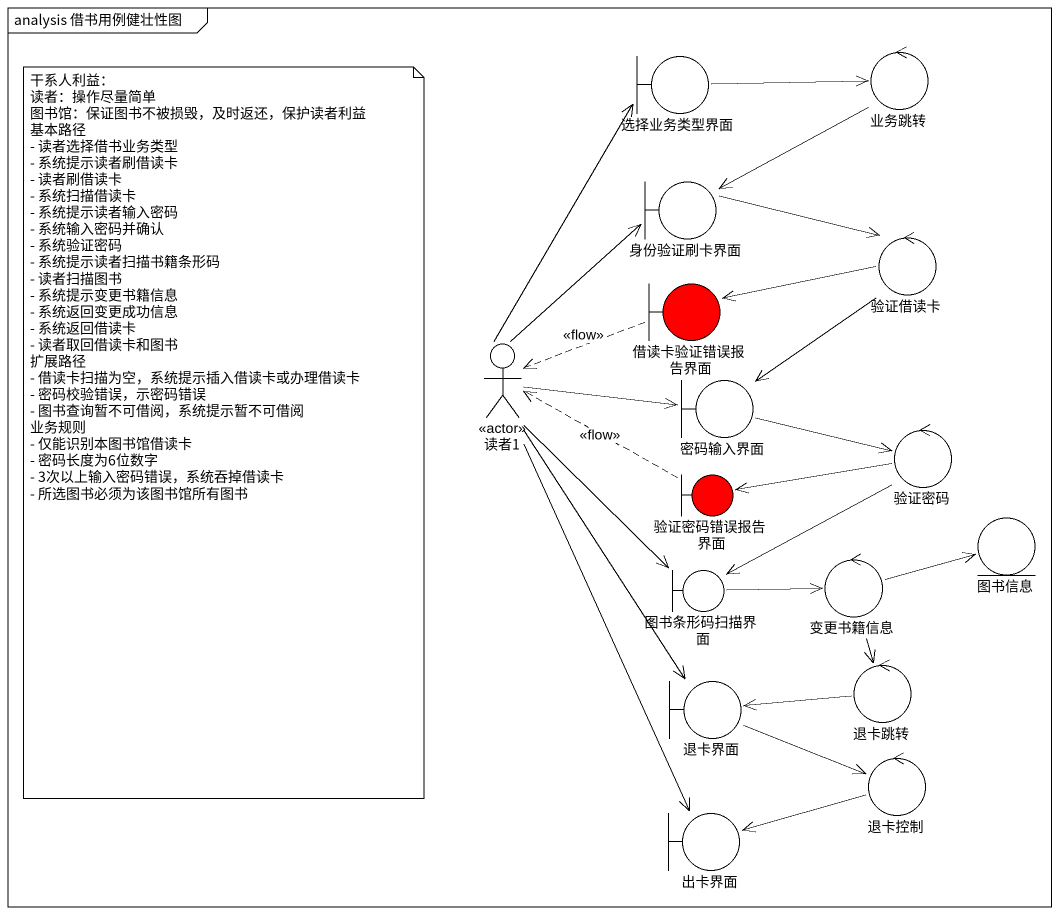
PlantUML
@startuml
mainframe analysis 借书用例健壮性图
boundary 选择业务类型界面
control 业务跳转
boundary 身份验证刷卡界面
control 验证借读卡
boundary 借读卡验证错误报告界面 #FF0000
actor 读者1 <<actor>>
boundary 密码输入界面
control 验证密码
boundary 验证密码错误报告界面 #FF0000
control 变更书籍信息
entity 图书信息
boundary 图书条形码扫描界面
control 退卡跳转
boundary 退卡界面
control 退卡控制
boundary 出卡界面
选择业务类型界面 -right-> 业务跳转
业务跳转 --> 身份验证刷卡界面
身份验证刷卡界面 -right-> 验证借读卡
验证借读卡 -left-> 借读卡验证错误报告界面
验证借读卡 --> 密码输入界面
借读卡验证错误报告界面 .left.> 读者1 : <<flow>>
读者1 -up-> 选择业务类型界面
读者1 -up-> 身份验证刷卡界面
读者1 -right-> 密码输入界面
读者1 --> 图书条形码扫描界面
读者1 --> 退卡界面
读者1 --> 出卡界面
密码输入界面 -right-> 验证密码
验证密码 -left-> 验证密码错误报告界面
验证密码 --> 图书条形码扫描界面
验证密码错误报告界面 .left.> 读者1 : <<flow>>
变更书籍信息 -right-> 图书信息
变更书籍信息 --> 退卡跳转
图书条形码扫描界面 -right-> 变更书籍信息
退卡跳转 -left-> 退卡界面
退卡界面 -right-> 退卡控制
退卡控制 -left-> 出卡界面
note as N1
  干系人利益：
  读者：操作尽量简单
  图书馆：保证图书不被损毁，及时返还，保护读者利益
  基本路径
  - 读者选择借书业务类型
  - 系统提示读者刷借读卡
  - 读者刷借读卡
  - 系统扫描借读卡
  - 系统提示读者输入密码
  - 系统输入密码并确认
  - 系统验证密码
  - 系统提示读者扫描书籍条形码
  - 读者扫描图书
  - 系统提示变更书籍信息
  - 系统返回变更成功信息
  - 系统返回借读卡
  - 读者取回借读卡和图书
  扩展路径
  - 借读卡扫描为空，系统提示插入借读卡或办理借读卡
  - 密码校验错误，示密码错误
  - 图书查询暂不可借阅，系统提示暂不可借阅
  业务规则
  - 仅能识别本图书馆借读卡
  - 密码长度为6位数字
  - 3次以上输入密码错误，系统吞掉借读卡
  - 所选图书必须为该图书馆所有图书
end note
@enduml
